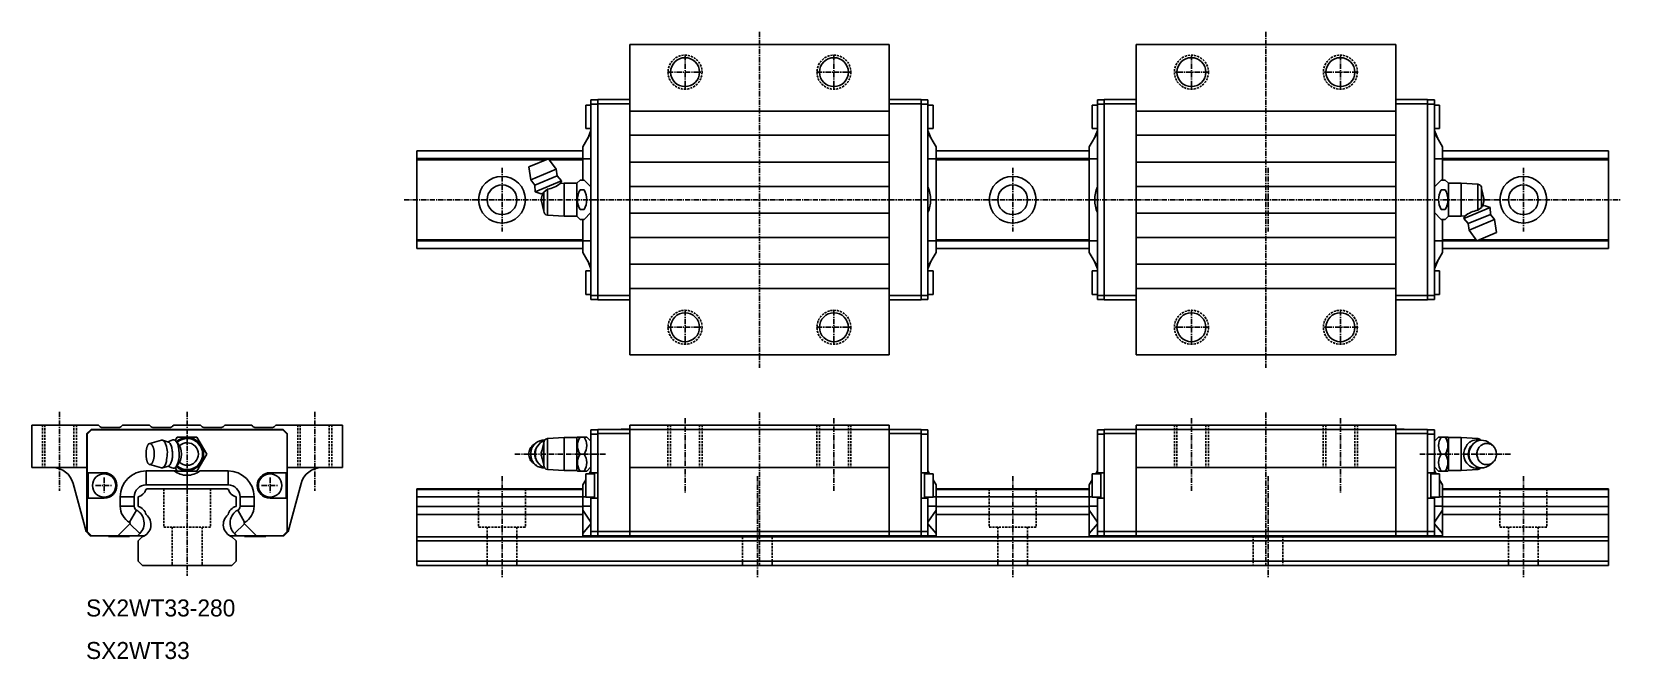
# Model space of a CAD drawing. Extents: x -3 to 371, y 10 to 158.
import ezdxf

# ---------------------------------------------------------------- set-up
doc = ezdxf.new("R2010")
doc.units = 0
doc.linetypes.add('CENTER', pattern=[2, 1.25, -0.25, 0.25, -0.25])
doc.linetypes.add('DASHED', pattern=[0.75, 0.5, -0.25])
doc.layers.get('0').update_dxf_attribs({"linetype": 'CONTINUOUS'})
doc.layers.add('CENTER', color=1, linetype='CENTER')

msp = doc.modelspace()

# ---------------------------------------------------------------- linework, layer by layer
at = {"color": 7, "linetype": 'CONTINUOUS'}
for p, q in [((198.75, 154.5), (137.75, 154.5)), ((137.75, 154.5), (137.75, 81.5)), ((198.75, 81.5), (198.75, 154.5)), ((256.75, 154.5), (317.75, 154.5)), ((256.75, 81.5), (256.75, 154.5)), ((317.75, 154.5), (317.75, 81.5)), ((127.45, 134.75), (127.45, 140.25)), ((127.45, 134.75), (127.45, 140.25)), ((128.65, 140.25), (127.45, 140.25)), ((128.65, 140.25), (127.45, 140.25)), ((128.65, 140.5), (128.65, 141.5)), ((128.65, 141.5), (130.25, 141.5)), ((128.65, 95.5), (128.65, 140.5)), ((128.65, 140.5), (130.25, 140.5)), ((130.25, 141.55), (137.75, 141.55)), ((130.25, 140.55), (130.25, 141.55)), ((130.25, 95.45), (130.25, 140.55)), ((130.25, 140.55), (137.75, 140.55)), ((198.75, 138.85), (137.75, 138.85)), ((206.25, 141.55), (198.75, 141.55)), ((206.25, 140.55), (198.75, 140.55)), ((206.25, 140.55), (206.25, 141.55)), ((207.85, 141.5), (206.25, 141.5)), ((206.25, 95.45), (206.25, 140.55)), ((207.85, 140.5), (206.25, 140.5)), ((207.85, 140.5), (207.85, 141.5)), ((207.85, 95.5), (207.85, 140.5)), ((209.05, 140.25), (207.85, 140.25)), ((209.05, 140.25), (209.05, 134.75)), ((246.45, 140.25), (246.45, 134.75)), ((246.45, 140.25), (247.65, 140.25)), ((247.65, 140.5), (247.65, 141.5)), ((247.65, 141.5), (249.25, 141.5)), ((247.65, 95.5), (247.65, 140.5)), ((247.65, 140.5), (249.25, 140.5)), ((249.25, 141.55), (256.75, 141.55)), ((249.25, 140.55), (249.25, 141.55)), ((249.25, 95.45), (249.25, 140.55)), ((249.25, 140.55), (256.75, 140.55)), ((256.75, 138.85), (317.75, 138.85)), ((325.25, 141.55), (317.75, 141.55)), ((325.25, 140.55), (317.75, 140.55)), ((325.25, 140.55), (325.25, 141.55)), ((326.85, 141.5), (325.25, 141.5)), ((325.25, 95.45), (325.25, 140.55)), ((326.85, 140.5), (325.25, 140.5)), ((326.85, 140.5), (326.85, 141.5)), ((326.85, 95.5), (326.85, 140.5)), ((326.85, 140.25), (328.05, 140.25)), ((326.85, 140.25), (328.05, 140.25)), ((328.05, 134.75), (328.05, 140.25)), ((328.05, 134.75), (328.05, 140.25)), ((127.45, 134.75), (128.65, 134.75)), ((127.45, 134.75), (128.65, 134.75)), ((207.85, 134.75), (209.05, 134.75)), ((247.65, 134.75), (246.45, 134.75)), ((328.05, 134.75), (326.85, 134.75)), ((328.05, 134.75), (326.85, 134.75)), ((128.65, 133.73), (126.75, 130.43)), ((128.65, 133.73), (126.75, 130.43)), ((128.65, 134.28), (127.88, 132.4)), ((128.65, 134.28), (127.88, 132.4)), ((137.75, 133.15), (198.75, 133.15)), ((207.85, 134.28), (208.62, 132.4)), ((207.85, 133.73), (209.75, 130.43)), ((247.65, 133.73), (245.75, 130.43)), ((247.65, 134.28), (246.88, 132.4)), ((317.75, 133.15), (256.75, 133.15)), ((326.85, 134.28), (327.62, 132.4)), ((326.85, 134.28), (327.62, 132.4)), ((326.85, 133.73), (328.75, 130.43)), ((326.85, 133.73), (328.75, 130.43)), ((126.75, 129.5), (87.75, 129.5)), ((87.75, 129.5), (87.75, 127.7)), ((126.75, 127.7), (87.75, 127.7)), ((87.75, 127.4), (87.75, 127.7)), ((87.75, 108.6), (87.75, 127.4)), ((118.08, 127.4), (87.75, 127.4)), ((118.66, 127.64), (114.04, 125.73)), ((120.51, 125.16), (118.66, 127.64)), ((126.75, 127.4), (118.84, 127.4)), ((126.75, 130.43), (126.75, 127.63)), ((126.75, 130.43), (126.75, 127.63)), ((126.75, 127.63), (126.75, 122.62)), ((126.75, 127.63), (126.75, 122.62)), ((128.65, 127.63), (126.75, 127.63)), ((128.65, 127.63), (126.75, 127.63)), ((207.85, 127.63), (209.75, 127.63)), ((209.75, 130.43), (209.75, 127.63)), ((245.75, 129.5), (209.75, 129.5)), ((245.75, 127.7), (209.75, 127.7)), ((209.75, 127.63), (209.75, 118)), ((245.75, 127.4), (209.75, 127.4)), ((245.75, 130.43), (245.75, 127.63)), ((245.75, 127.63), (245.75, 118)), ((247.65, 127.63), (245.75, 127.63)), ((326.85, 127.63), (328.75, 127.63)), ((326.85, 127.63), (328.75, 127.63)), ((328.75, 130.43), (328.75, 127.63)), ((328.75, 130.43), (328.75, 127.63)), ((367.75, 129.5), (328.75, 129.5)), ((367.75, 127.7), (328.75, 127.7)), ((328.75, 127.63), (328.75, 122.62)), ((328.75, 127.63), (328.75, 122.62)), ((367.75, 127.4), (328.75, 127.4)), ((328.75, 127.4), (336.66, 127.4)), ((367.75, 127.7), (367.75, 129.5)), ((367.75, 127.7), (367.75, 127.4)), ((367.75, 127.4), (367.75, 108.6)), ((114.04, 125.73), (114.49, 122.67)), ((120.51, 125.16), (114.49, 122.67)), ((120.69, 123.61), (115.46, 121.44)), ((120.69, 123.61), (120.51, 125.16)), ((121.73, 122.42), (120.69, 123.61)), ((198.75, 126.85), (137.75, 126.85)), ((256.75, 126.85), (317.75, 126.85)), ((114.49, 122.67), (115.46, 121.44)), ((115.46, 121.44), (115.56, 119.86)), ((121.73, 122.42), (115.56, 119.86)), ((115.56, 119.86), (116.95, 119.36)), ((116.95, 119.36), (117.43, 119.55)), ((117.43, 119.55), (117.55, 119.81)), ((117.55, 119.81), (118.43, 120.45)), ((117.55, 119.81), (117.55, 115.35)), ((118.43, 120.45), (118.43, 114.36)), ((121.46, 121.82), (121.73, 122.42)), ((122.35, 121.87), (121.46, 121.82)), ((121.46, 121.82), (121.46, 121.82)), ((121.46, 121.82), (121.46, 121.82)), ((125.35, 121.87), (122.35, 121.87)), ((122.35, 121.87), (122.35, 114.12)), ((126.09, 122.62), (125.35, 121.87)), ((125.35, 121.87), (125.35, 114.12)), ((126.09, 122.62), (127.03, 122.62)), ((126.09, 120.31), (127.03, 120.31)), ((128.65, 121), (127.03, 122.62)), ((137.75, 121.15), (198.75, 121.15)), ((317.75, 121.15), (256.75, 121.15)), ((326.85, 121), (328.47, 122.62)), ((329.41, 122.62), (328.47, 122.62)), ((329.41, 120.31), (328.47, 120.31)), ((329.41, 122.62), (330.15, 121.87)), ((330.15, 121.87), (330.15, 114.12)), ((330.15, 121.87), (333.15, 121.87)), ((333.15, 114.12), (333.15, 121.87)), ((337.07, 121.64), (333.15, 121.87)), ((337.07, 115.55), (337.07, 121.64)), ((338.55, 118), (337.95, 120.65)), ((337.95, 116.19), (337.95, 120.65)), ((117.29, 119.5), (116.95, 118)), ((116.95, 118), (117.55, 115.35)), ((209.75, 118), (208.44, 118)), ((209.75, 108.37), (209.75, 118)), ((245.75, 108.37), (245.75, 118)), ((245.75, 118), (247.06, 118)), ((333.77, 113.58), (339.94, 116.14)), ((337.95, 116.19), (337.07, 115.55)), ((338.07, 116.45), (337.95, 116.19)), ((338.55, 116.64), (338.07, 116.45)), ((338.21, 116.5), (338.55, 118)), ((339.94, 116.14), (338.55, 116.64)), ((340.04, 114.56), (339.94, 116.14)), ((118.43, 114.36), (122.35, 114.12)), ((122.35, 114.12), (125.35, 114.12)), ((125.35, 114.12), (126.09, 113.38)), ((126.09, 115.69), (127.03, 115.69)), ((126.09, 113.38), (127.03, 113.38)), ((126.75, 108.37), (126.75, 113.38)), ((127.03, 113.38), (128.65, 115)), ((137.75, 114.85), (198.75, 114.85)), ((317.75, 114.85), (256.75, 114.85)), ((328.47, 113.38), (326.85, 115)), ((329.41, 115.69), (328.47, 115.69)), ((329.41, 113.38), (328.47, 113.38)), ((328.75, 108.37), (328.75, 113.38)), ((330.15, 114.12), (329.41, 113.38)), ((333.15, 114.12), (330.15, 114.12)), ((333.15, 114.12), (334.04, 114.18)), ((334.04, 114.18), (333.77, 113.58)), ((333.77, 113.58), (334.81, 112.39)), ((334.04, 114.18), (334.04, 114.18)), ((334.04, 114.18), (334.04, 114.18)), ((334.81, 112.39), (340.04, 114.56)), ((334.81, 112.39), (334.99, 110.84)), ((334.99, 110.84), (341.01, 113.33)), ((341.01, 113.33), (340.04, 114.56)), ((341.46, 110.27), (341.01, 113.33)), ((87.75, 108.6), (126.75, 108.6)), ((87.75, 108.6), (87.75, 108.3)), ((128.65, 108.37), (126.75, 108.37)), ((126.75, 105.57), (126.75, 108.37)), ((198.75, 109.15), (137.75, 109.15)), ((207.85, 108.37), (209.75, 108.37)), ((209.75, 108.6), (245.75, 108.6)), ((209.75, 105.57), (209.75, 108.37)), ((247.65, 108.37), (245.75, 108.37)), ((245.75, 105.57), (245.75, 108.37)), ((256.75, 109.15), (317.75, 109.15)), ((326.85, 108.37), (328.75, 108.37)), ((328.75, 108.6), (336.66, 108.6)), ((328.75, 105.57), (328.75, 108.37)), ((334.99, 110.84), (336.84, 108.36)), ((336.84, 108.36), (341.46, 110.27)), ((337.42, 108.6), (367.75, 108.6)), ((367.75, 108.6), (367.75, 108.3)), ((87.75, 108.3), (126.75, 108.3)), ((87.75, 106.5), (87.75, 108.3)), ((87.75, 106.5), (126.75, 106.5)), ((128.65, 102.27), (126.75, 105.57)), ((207.85, 102.27), (209.75, 105.57)), ((209.75, 108.3), (245.75, 108.3)), ((209.75, 106.5), (245.75, 106.5)), ((247.65, 102.27), (245.75, 105.57)), ((326.85, 102.27), (328.75, 105.57)), ((328.75, 108.3), (367.75, 108.3)), ((328.75, 106.5), (367.75, 106.5)), ((367.75, 106.5), (367.75, 108.3)), ((127.45, 101.25), (127.45, 95.75)), ((128.65, 101.25), (127.45, 101.25)), ((128.65, 101.72), (127.88, 103.6)), ((137.75, 102.85), (198.75, 102.85)), ((207.85, 101.72), (208.62, 103.6)), ((209.05, 101.25), (207.85, 101.25)), ((209.05, 101.25), (209.05, 95.75)), ((246.45, 101.25), (246.45, 95.75)), ((246.45, 101.25), (247.65, 101.25)), ((247.65, 101.72), (246.88, 103.6)), ((317.75, 102.85), (256.75, 102.85)), ((326.85, 101.72), (327.62, 103.6)), ((326.85, 101.25), (328.05, 101.25)), ((328.05, 101.25), (328.05, 95.75)), ((198.75, 97.15), (137.75, 97.15)), ((256.75, 97.15), (317.75, 97.15)), ((127.45, 95.75), (128.65, 95.75)), ((128.65, 95.5), (128.65, 94.5)), ((128.65, 95.5), (130.25, 95.5)), ((128.65, 94.5), (130.25, 94.5)), ((130.25, 95.45), (137.75, 95.45)), ((130.25, 95.45), (130.25, 94.45)), ((130.25, 94.45), (137.75, 94.45)), ((206.25, 95.45), (198.75, 95.45)), ((206.25, 94.45), (198.75, 94.45)), ((207.85, 95.5), (206.25, 95.5)), ((206.25, 95.45), (206.25, 94.45)), ((207.85, 94.5), (206.25, 94.5)), ((207.85, 95.75), (209.05, 95.75)), ((207.85, 95.5), (207.85, 94.5)), ((247.65, 95.75), (246.45, 95.75)), ((247.65, 95.5), (247.65, 94.5)), ((247.65, 95.5), (249.25, 95.5)), ((247.65, 94.5), (249.25, 94.5)), ((249.25, 95.45), (256.75, 95.45)), ((249.25, 95.45), (249.25, 94.45)), ((249.25, 94.45), (256.75, 94.45)), ((325.25, 95.45), (317.75, 95.45)), ((325.25, 94.45), (317.75, 94.45)), ((326.85, 95.5), (325.25, 95.5)), ((325.25, 95.45), (325.25, 94.45)), ((326.85, 94.5), (325.25, 94.5)), ((328.05, 95.75), (326.85, 95.75)), ((326.85, 95.5), (326.85, 94.5)), ((198.75, 81.5), (137.75, 81.5)), ((256.75, 81.5), (317.75, 81.5)), ((12.9, 65), (-2.75, 65)), ((-2.75, 65), (-2.75, 55)), ((11.2, 64), (10.2, 63)), ((11.25, 63.9), (10.25, 62.9)), ((56.3, 64), (11.2, 64)), ((56.25, 63.9), (11.25, 63.9)), ((13.16, 64.74), (12.9, 65)), ((17.64, 64.45), (13.86, 64.45)), ((18.6, 65), (18.34, 64.74)), ((18.6, 65), (24.9, 65)), ((25.16, 64.74), (24.9, 65)), ((29.64, 64.45), (25.86, 64.45)), ((30.6, 65), (30.34, 64.74)), ((36.9, 65), (30.6, 65)), ((36.9, 65), (37.16, 64.74)), ((37.86, 64.45), (41.64, 64.45)), ((42.34, 64.74), (42.6, 65)), ((48.9, 65), (42.6, 65)), ((48.9, 65), (49.16, 64.74)), ((49.86, 64.45), (53.64, 64.45)), ((54.34, 64.74), (54.6, 65)), ((54.6, 65), (70.25, 65)), ((56.25, 63.9), (57.25, 62.9)), ((56.3, 64), (57.3, 63)), ((70.25, 65), (70.25, 55)), ((128.65, 63.9), (128.65, 62.9)), ((128.65, 63.9), (130.25, 63.9)), ((130.25, 64), (137.75, 64)), ((130.25, 64), (130.25, 63)), ((135.75, 64.05), (137.75, 64.05)), ((135.75, 64), (135.75, 64.05)), ((198.75, 65), (137.75, 65)), ((137.75, 65), (137.75, 64)), ((198.75, 64), (137.75, 64)), ((137.75, 64), (137.75, 57)), ((198.75, 65), (198.75, 64)), ((198.75, 64), (198.75, 57)), ((206.25, 64), (198.75, 64)), ((206.25, 64), (206.25, 63)), ((207.85, 63.9), (206.25, 63.9)), ((207.85, 63.9), (207.85, 62.9)), ((247.65, 63.9), (247.65, 62.9)), ((247.65, 63.9), (249.25, 63.9)), ((249.25, 64), (256.75, 64)), ((249.25, 64), (249.25, 63)), ((256.75, 65), (317.75, 65)), ((256.75, 65), (256.75, 64)), ((256.75, 64), (317.75, 64)), ((256.75, 64), (256.75, 57)), ((317.75, 65), (317.75, 64)), ((319.75, 64.05), (317.75, 64.05)), ((317.75, 64), (317.75, 57)), ((325.25, 64), (317.75, 64)), ((319.75, 64), (319.75, 64.05)), ((325.25, 64), (325.25, 63)), ((326.85, 63.9), (325.25, 63.9)), ((326.85, 63.9), (326.85, 62.9)), ((10.2, 63), (10.2, 49.05)), ((10.25, 62.9), (10.25, 53.8)), ((27.71, 61.44), (24.97, 60.69)), ((29.35, 61.02), (27.98, 61.44)), ((30.43, 61.51), (29.21, 61.06)), ((30.98, 61.4), (31.44, 62.2)), ((31.61, 60.62), (31.19, 61.18)), ((31.44, 62.2), (36.06, 62.2)), ((31.94, 60.13), (31.61, 60.62)), ((32.2, 59.63), (31.94, 60.13)), ((36.06, 62.2), (38.37, 58.2)), ((57.25, 62.9), (57.25, 53.8)), ((57.3, 63), (57.3, 40)), ((115.66, 60.78), (114.94, 60.18)), ((117.55, 60.85), (116.95, 58.2)), ((117.55, 60.85), (117.55, 55.55)), ((122.35, 62.07), (118.43, 61.84)), ((118.43, 61.84), (118.43, 54.56)), ((125.35, 62.07), (122.35, 62.07)), ((122.35, 62.07), (122.35, 54.32)), ((125.47, 62.2), (125.35, 62.07)), ((125.35, 62.07), (125.35, 54.32)), ((125.47, 62.2), (126.09, 62.2)), ((126.09, 62.2), (127.03, 62.2)), ((127.03, 62.2), (127.65, 62.2)), ((128.65, 61.2), (127.65, 62.2)), ((128.65, 62.9), (128.65, 53.8)), ((128.65, 62.9), (130.25, 62.9)), ((130.25, 63), (137.75, 63)), ((130.25, 63), (130.25, 40)), ((206.25, 63), (198.75, 63)), ((206.25, 63), (206.25, 40)), ((207.85, 62.9), (206.25, 62.9)), ((207.85, 62.9), (207.85, 53.8)), ((247.65, 62.9), (247.65, 53.8)), ((247.65, 62.9), (249.25, 62.9)), ((249.25, 63), (256.75, 63)), ((249.25, 63), (249.25, 40)), ((325.25, 63), (317.75, 63)), ((325.25, 63), (325.25, 40)), ((326.85, 62.9), (325.25, 62.9)), ((326.85, 62.9), (326.85, 53.8)), ((326.85, 61.2), (327.85, 62.2)), ((328.47, 62.2), (327.85, 62.2)), ((329.41, 62.2), (328.47, 62.2)), ((330.02, 62.2), (329.41, 62.2)), ((330.02, 62.2), (330.15, 62.07)), ((330.15, 62.07), (330.15, 54.32)), ((330.15, 62.07), (333.15, 62.07)), ((333.15, 62.07), (337.07, 61.84)), ((333.15, 62.07), (333.15, 58.2)), ((335.63, 60.27), (335.94, 60.58)), ((337.07, 61.84), (337.07, 61.53)), ((339.84, 60.78), (340.56, 60.18)), ((31.61, 55.78), (31.94, 56.27)), ((31.94, 56.27), (32.2, 56.77)), ((38.37, 58.2), (36.06, 54.2)), ((116.95, 58.2), (117.55, 55.55)), ((126.09, 58.2), (127.03, 58.2)), ((137.75, 57), (137.75, 40)), ((198.75, 57), (198.75, 40)), ((256.75, 57), (256.75, 40)), ((317.75, 57), (317.75, 40)), ((329.41, 58.2), (328.47, 58.2)), ((333.15, 58.2), (333.15, 54.32)), ((335.94, 55.82), (335.63, 56.13)), ((340.56, 56.22), (339.84, 55.62)), ((-2.75, 55), (10.2, 55)), ((10.25, 53.8), (14.25, 53.8)), ((10.5, 53.8), (10.5, 47.8)), ((30.71, 54.23), (24.12, 54.23)), ((24.12, 54.23), (30.71, 54.23)), ((24.12, 54.23), (24.12, 50.93)), ((24.12, 54.23), (24.12, 50.93)), ((24.97, 55.71), (27.71, 54.96)), ((27.98, 54.96), (29.35, 55.38)), ((29.21, 55.34), (30.43, 54.89)), ((31.42, 54.23), (30.71, 54.23)), ((31.44, 54.2), (30.98, 55)), ((31.19, 55.22), (31.61, 55.78)), ((36.06, 54.2), (31.44, 54.2)), ((33.75, 53.22), (33.75, 54.2)), ((33.75, 53.21), (33.75, 53.22)), ((33.75, 53.2), (33.75, 53.21)), ((33.75, 50.93), (33.75, 53.2)), ((33.75, 50.93), (33.75, 53.2)), ((43.38, 54.23), (36.79, 54.23)), ((43.38, 54.23), (43.38, 50.93)), ((57.25, 53.8), (53.25, 53.8)), ((57, 53.8), (57, 47.8)), ((57, 53.8), (57, 47.8)), ((57.3, 55), (70.25, 55)), ((118.43, 54.56), (122.35, 54.32)), ((122.35, 54.32), (125.35, 54.32)), ((125.35, 54.32), (125.47, 54.2)), ((126.09, 54.2), (125.47, 54.2)), ((126.09, 54.2), (127.03, 54.2)), ((127.65, 54.2), (127.03, 54.2)), ((127.45, 53.55), (127.45, 48.05)), ((129.45, 53.55), (127.45, 53.55)), ((127.65, 54.2), (128.65, 55.2)), ((128.65, 54.23), (128.26, 53.55)), ((128.65, 53.55), (128.65, 53.8)), ((128.65, 53.8), (130.25, 53.8)), ((129.45, 53.8), (129.45, 47.8)), ((129.45, 53.8), (129.45, 47.8)), ((198.75, 55), (137.75, 55)), ((207.85, 53.8), (206.25, 53.8)), ((207.05, 53.8), (207.05, 47.8)), ((209.05, 53.55), (207.05, 53.55)), ((207.85, 54.23), (208.24, 53.55)), ((207.85, 53.55), (207.85, 53.8)), ((209.05, 53.55), (209.05, 48.05)), ((246.45, 53.55), (246.45, 48.05)), ((246.45, 53.55), (248.45, 53.55)), ((247.65, 54.23), (247.26, 53.55)), ((247.65, 53.55), (247.65, 53.8)), ((247.65, 53.8), (249.25, 53.8)), ((248.45, 53.8), (248.45, 47.8)), ((256.75, 55), (317.75, 55)), ((326.85, 53.8), (325.25, 53.8)), ((326.05, 53.8), (326.05, 47.8)), ((326.05, 53.8), (326.05, 47.8)), ((326.05, 53.55), (328.05, 53.55)), ((327.85, 54.2), (326.85, 55.2)), ((326.85, 54.23), (327.24, 53.55)), ((326.85, 53.55), (326.85, 53.8)), ((327.85, 54.2), (328.47, 54.2)), ((328.05, 53.55), (328.05, 48.05)), ((329.41, 54.2), (328.47, 54.2)), ((329.41, 54.2), (330.02, 54.2)), ((330.15, 54.32), (330.02, 54.2)), ((333.15, 54.32), (330.15, 54.32)), ((337.07, 54.56), (333.15, 54.32)), ((337.07, 54.87), (337.07, 54.56)), ((10, 40), (6.97, 51.29)), ((10.2, 49.05), (10.2, 44.95)), ((10.2, 44.95), (10.2, 49.05)), ((10.2, 49.05), (10.5, 49.05)), ((24.35, 50), (24.05, 49.83)), ((24.12, 50.93), (33.75, 50.93)), ((24.12, 50.93), (33.75, 50.93)), ((43.15, 50), (24.35, 50)), ((43.38, 50.93), (33.75, 50.93)), ((33.75, 50), (33.75, 50.93)), ((43.15, 50), (43.45, 49.83)), ((57.5, 40), (60.53, 51.29)), ((87.75, 50), (126.75, 50)), ((87.75, 50), (87.75, 49.83)), ((87.75, 49.83), (126.75, 49.83)), ((87.75, 48.15), (87.75, 49.83)), ((127.45, 52.15), (126.75, 50.93)), ((126.75, 48.13), (126.75, 50.93)), ((209.05, 52.15), (209.75, 50.93)), ((209.75, 48.13), (209.75, 50.93)), ((209.75, 50), (245.75, 50)), ((209.75, 49.83), (245.75, 49.83)), ((246.45, 52.15), (245.75, 50.93)), ((245.75, 48.13), (245.75, 50.93)), ((328.05, 52.15), (328.75, 50.93)), ((328.75, 48.13), (328.75, 50.93)), ((328.75, 50), (367.75, 50)), ((328.75, 49.83), (367.75, 49.83)), ((367.75, 50), (367.75, 49.83)), ((367.75, 48.15), (367.75, 49.83)), ((10.2, 44.95), (10.2, 40)), ((10.2, 44.95), (10.25, 44.95)), ((10.25, 47.8), (10.25, 40)), ((14.25, 47.8), (10.25, 47.8)), ((18.02, 48.13), (21.32, 48.13)), ((18.02, 48.13), (21.32, 48.13)), ((18.02, 48.13), (18.02, 45.9)), ((18.02, 45.9), (18.02, 48.13)), ((18.02, 45.9), (21.32, 45.9)), ((18.02, 45.9), (21.32, 45.9)), ((20.24, 42.14), (21.84, 45.03)), ((20.24, 42.14), (21.84, 45.03)), ((21.32, 45.9), (21.32, 48.13)), ((21.32, 45.9), (21.32, 48.13)), ((22.25, 48.15), (22.25, 45.85)), ((45.25, 48.15), (45.25, 45.85)), ((47.26, 42.14), (45.66, 45.03)), ((46.18, 45.9), (46.18, 48.13)), ((49.48, 48.13), (46.18, 48.13)), ((49.48, 45.9), (46.18, 45.9)), ((49.48, 45.9), (49.48, 48.13)), ((53.25, 47.8), (57.25, 47.8)), ((57.25, 47.8), (57.25, 40)), ((87.75, 48.15), (126.75, 48.15)), ((87.75, 48.15), (87.75, 45.85)), ((87.75, 45.85), (126.75, 45.85)), ((87.75, 43.96), (87.75, 45.85)), ((126.75, 45.9), (126.75, 48.13)), ((127.45, 48.13), (126.75, 48.13)), ((128.65, 45.9), (126.75, 45.9)), ((126.75, 45.03), (126.75, 45.9)), ((128.65, 42.14), (126.75, 45.03)), ((126.75, 39.49), (126.75, 45.03)), ((127.45, 48.05), (129.45, 48.05)), ((128.65, 47.8), (128.65, 48.05)), ((128.65, 47.8), (128.65, 40)), ((128.65, 47.8), (130.25, 47.8)), ((207.85, 47.8), (206.25, 47.8)), ((207.05, 48.05), (209.05, 48.05)), ((207.85, 47.8), (207.85, 48.05)), ((207.85, 47.8), (207.85, 40)), ((207.85, 45.9), (209.75, 45.9)), ((207.85, 42.14), (209.75, 45.03)), ((209.05, 48.13), (209.75, 48.13)), ((209.75, 48.15), (245.75, 48.15)), ((209.75, 45.9), (209.75, 48.13)), ((209.75, 45.03), (209.75, 45.9)), ((209.75, 45.85), (245.75, 45.85)), ((209.75, 39.49), (209.75, 45.03)), ((245.75, 45.9), (245.75, 48.13)), ((246.45, 48.13), (245.75, 48.13)), ((247.65, 45.9), (245.75, 45.9)), ((245.75, 45.03), (245.75, 45.9)), ((247.65, 42.14), (245.75, 45.03)), ((245.75, 39.49), (245.75, 45.03)), ((248.45, 48.05), (246.45, 48.05)), ((247.65, 47.8), (247.65, 48.05)), ((247.65, 47.8), (247.65, 40)), ((247.65, 47.8), (249.25, 47.8)), ((326.85, 47.8), (325.25, 47.8)), ((328.05, 48.05), (326.05, 48.05)), ((326.85, 47.8), (326.85, 48.05)), ((326.85, 47.8), (326.85, 40)), ((326.85, 45.9), (328.75, 45.9)), ((326.85, 42.14), (328.75, 45.03)), ((328.05, 48.13), (328.75, 48.13)), ((328.75, 48.15), (367.75, 48.15)), ((328.75, 45.9), (328.75, 48.13)), ((328.75, 45.03), (328.75, 45.9)), ((328.75, 45.85), (367.75, 45.85)), ((328.75, 39.49), (328.75, 45.03)), ((367.75, 48.15), (367.75, 45.85)), ((367.75, 43.96), (367.75, 45.85)), ((20.29, 41.82), (17.47, 39)), ((17.47, 39), (20.29, 41.82)), ((20.29, 41.82), (22.62, 39.49)), ((20.29, 41.82), (22.62, 39.49)), ((47.21, 41.82), (44.88, 39.49)), ((50.03, 39), (47.21, 41.82)), ((87.75, 38.76), (87.75, 43.96)), ((87.75, 43.96), (126.75, 43.96)), ((128.65, 41.82), (126.75, 39.49)), ((207.85, 41.82), (209.75, 39.49)), ((209.75, 43.96), (245.75, 43.96)), ((247.65, 41.82), (245.75, 39.49)), ((326.85, 41.82), (328.75, 39.49)), ((328.75, 43.96), (367.75, 43.96)), ((367.75, 38.76), (367.75, 43.96)), ((10, 40), (11, 39)), ((10.2, 40), (11.2, 39)), ((10.25, 40), (11.25, 39)), ((11, 39), (11.2, 39)), ((11.2, 39), (11.25, 39)), ((11.25, 39), (17.47, 39)), ((15.25, 38.96), (15.25, 38.8)), ((20.25, 38.8), (15.25, 38.8)), ((17.47, 39), (22.13, 39)), ((17.47, 39), (22.13, 39)), ((20.25, 38.8), (20.25, 39)), ((22.13, 39), (22.62, 39.49)), ((22.13, 39), (22.62, 39.49)), ((22.13, 39), (23.75, 39)), ((22.13, 39), (23.75, 39)), ((23.21, 38.76), (22.25, 37.8)), ((22.25, 37.8), (22.25, 33)), ((45.37, 39), (43.75, 39)), ((44.29, 38.76), (45.25, 37.8)), ((45.37, 39), (44.88, 39.49)), ((45.25, 37.8), (45.25, 33)), ((50.03, 39), (45.37, 39)), ((47.25, 39), (47.25, 38.8)), ((47.25, 38.8), (52.25, 38.8)), ((56.25, 39), (50.03, 39)), ((52.25, 38.8), (52.25, 39)), ((57.25, 40), (56.25, 39)), ((56.3, 39), (56.25, 39)), ((57.3, 40), (56.3, 39)), ((56.5, 39), (56.3, 39)), ((57.5, 40), (56.5, 39)), ((87.75, 38.76), (367.75, 38.76)), ((87.75, 38.76), (87.75, 37.8)), ((87.75, 37.8), (367.75, 37.8)), ((87.75, 37.8), (87.75, 33)), ((126.75, 39), (126.75, 39.49)), ((128.65, 39), (126.75, 39)), ((128.65, 40), (128.65, 39)), ((128.65, 40), (130.25, 40)), ((128.65, 39), (130.25, 39)), ((130.25, 40), (130.25, 39)), ((130.25, 40), (137.75, 40)), ((130.25, 39), (137.75, 39)), ((198.75, 40), (137.75, 40)), ((137.75, 40), (137.75, 39)), ((198.75, 39), (137.75, 39)), ((140.75, 39), (140.75, 38.8)), ((140.75, 38.8), (145.75, 38.8)), ((145.75, 38.8), (145.75, 39)), ((165.75, 39), (165.75, 38.8)), ((165.75, 38.8), (170.75, 38.8)), ((170.75, 38.8), (170.75, 39)), ((190.75, 39), (190.75, 38.8)), ((190.75, 38.8), (195.75, 38.8)), ((195.75, 38.8), (195.75, 39)), ((198.75, 40), (198.75, 39)), ((206.25, 40), (198.75, 40)), ((206.25, 39), (198.75, 39)), ((206.25, 40), (206.25, 39)), ((207.85, 40), (206.25, 40)), ((207.85, 39), (206.25, 39)), ((207.85, 40), (207.85, 39)), ((207.85, 39), (209.75, 39)), ((209.75, 39), (209.75, 39.49)), ((245.75, 39), (245.75, 39.49)), ((247.65, 39), (245.75, 39)), ((247.65, 40), (247.65, 39)), ((247.65, 40), (249.25, 40)), ((247.65, 39), (249.25, 39)), ((249.25, 40), (249.25, 39)), ((249.25, 40), (256.75, 40)), ((249.25, 39), (256.75, 39)), ((256.75, 40), (317.75, 40)), ((256.75, 40), (256.75, 39)), ((256.75, 39), (317.75, 39)), ((259.75, 38.8), (259.75, 39)), ((264.75, 38.8), (259.75, 38.8)), ((264.75, 39), (264.75, 38.8)), ((284.75, 38.8), (284.75, 39)), ((289.75, 38.8), (284.75, 38.8)), ((289.75, 39), (289.75, 38.8)), ((309.75, 38.8), (309.75, 39)), ((314.75, 38.8), (309.75, 38.8)), ((314.75, 39), (314.75, 38.8)), ((317.75, 40), (317.75, 39)), ((325.25, 40), (317.75, 40)), ((325.25, 39), (317.75, 39)), ((325.25, 40), (325.25, 39)), ((326.85, 40), (325.25, 40)), ((326.85, 39), (325.25, 39)), ((326.85, 40), (326.85, 39)), ((326.85, 39), (328.75, 39)), ((328.75, 39), (328.75, 39.49)), ((367.75, 38.76), (367.75, 37.8)), ((367.75, 37.8), (367.75, 33)), ((22.25, 33), (23.25, 32)), ((23.25, 32), (44.25, 32)), ((45.25, 33), (44.25, 32)), ((87.75, 33), (367.75, 33)), ((87.75, 33), (87.75, 32)), ((87.75, 32), (367.75, 32)), ((367.75, 33), (367.75, 32))]:
    msp.add_line(p, q, dxfattribs=at)
at = {"color": 3, "linetype": 'DASHED'}
for p, q in [((-0.25, 65), (-0.25, 55)), ((0.35, 65), (0.35, 55)), ((7.15, 65), (7.15, 55)), ((7.75, 65), (7.75, 55)), ((59.75, 65), (59.75, 55)), ((60.35, 65), (60.35, 55)), ((67.15, 65), (67.15, 55)), ((67.75, 65), (67.75, 55)), ((146.75, 65), (146.75, 55)), ((147.35, 65), (147.35, 55)), ((154.15, 65), (154.15, 55)), ((154.75, 65), (154.75, 55)), ((181.75, 65), (181.75, 55)), ((182.35, 65), (182.35, 55)), ((189.15, 65), (189.15, 55)), ((189.75, 65), (189.75, 55)), ((265.75, 65), (265.75, 55)), ((266.35, 65), (266.35, 55)), ((273.15, 65), (273.15, 55)), ((273.75, 65), (273.75, 55)), ((300.75, 65), (300.75, 55)), ((301.35, 65), (301.35, 55)), ((308.15, 65), (308.15, 55)), ((308.75, 65), (308.75, 55)), ((28.25, 50), (28.25, 41)), ((39.25, 50), (39.25, 41)), ((102.25, 50), (102.25, 41)), ((113.25, 50), (113.25, 41)), ((222.25, 50), (222.25, 41)), ((233.25, 50), (233.25, 41)), ((342.25, 50), (342.25, 41)), ((353.25, 50), (353.25, 41)), ((28.25, 41), (39.25, 41)), ((30.25, 41), (30.25, 32)), ((37.25, 41), (37.25, 32)), ((102.25, 41), (113.25, 41)), ((104.25, 41), (104.25, 32)), ((111.25, 41), (111.25, 32)), ((164.25, 38.76), (164.25, 32)), ((171.25, 38.76), (171.25, 32)), ((222.25, 41), (233.25, 41)), ((224.25, 41), (224.25, 32)), ((231.25, 41), (231.25, 32)), ((284.25, 39), (284.25, 32)), ((291.25, 39), (291.25, 32)), ((342.25, 41), (353.25, 41)), ((344.25, 41), (344.25, 32)), ((351.25, 41), (351.25, 32))]:
    msp.add_line(p, q, dxfattribs=at)
at = {"linetype": 'CONTINUOUS'}
for p, q in [((27.98, 61.44), (27.71, 61.44)), ((27.98, 54.96), (27.71, 54.96))]:
    msp.add_line(p, q, dxfattribs=at)
at = {"color": 3, "linetype": 'DASHED'}
for centre in [(150.75, 148), (185.75, 148), (269.75, 148), (304.75, 148), (150.75, 88), (185.75, 88), (269.75, 88), (304.75, 88)]:
    msp.add_circle(centre, 4, dxfattribs=at)
for centre in [(150.75, 148), (185.75, 148), (269.75, 148), (304.75, 148), (150.75, 88), (185.75, 88), (269.75, 88), (304.75, 88)]:
    msp.add_circle(centre, 3.4)
at = {"color": 7, "linetype": 'CONTINUOUS'}
for centre, radius in [((107.75, 118), 5.5), ((227.75, 118), 5.5), ((347.75, 118), 5.5), ((107.75, 118), 3.5), ((227.75, 118), 3.5), ((347.75, 118), 3.5), ((14.25, 50.8), 2.75), ((14.25, 50.8), 2.75), ((53.25, 50.8), 2.75)]:
    msp.add_circle(centre, radius, dxfattribs=at)
for centre, radius, start, end in [((117.03, 127.55), 7.24, 281.1312, 307.648), ((130.1, 118), 4.62, 150.0092, 209.9908), ((123.03, 118), 4.62, 330.0001, 29.9999), ((200.73, 118.07), 7.71, 359.4563, 22.6234), ((254.77, 118.07), 7.71, 157.3766, 180.5437), ((332.47, 118), 4.62, 150.0001, 209.9999), ((325.4, 118), 4.62, 330.0092, 29.9908), ((336.95, 120.65), 1, 0, 83.2229), ((200.73, 117.93), 7.71, 337.3766, 0.5437), ((254.77, 117.93), 7.71, 179.4563, 202.6234), ((118.55, 115.35), 1, 180, 263.2229), ((338.47, 108.45), 7.24, 101.1312, 127.648), ((13.86, 65.45), 1, 225, 270), ((17.64, 65.45), 1, 270, 315), ((25.86, 65.45), 1, 225, 270), ((29.64, 65.45), 1, 270, 315), ((37.86, 65.45), 1, 225, 270), ((41.64, 65.45), 1, 270, 315), ((49.86, 65.45), 1, 225, 270), ((53.64, 65.45), 1, 270, 315), ((25.76, 59.37), 1.51, 160.0922, 167.9835), ((2.49, 67.8), 23.24, 340.0922, 340.6158), ((25.52, 59.69), 1.18, 149.9462, 160.6158), ((26.59, 59.08), 2.41, 144.2871, 149.9462), ((25.03, 60.2), 0.49, 97.1639, 144.2871), ((24.92, 60.06), 0.628, 42.7713, 85.8209), ((24.09, 59.29), 1.76, 34.4113, 42.7713), ((24.41, 59.51), 1.37, 24.8028, 34.4113), ((20.09, 57.52), 6.13, 22.7591, 24.8028), ((24.05, 59.18), 1.84, 16.1339, 22.7591), ((27.57, 60.44), 1.08, 21.0278, 67.2834), ((8.01, 52.92), 22.03, 18.6519, 21.0278), ((24.9, 58.62), 4.21, 354.2322, 18.6519), ((28.76, 59.75), 1.39, 55.0676, 65.0564), ((29.19, 60.36), 0.646, 25.4744, 55.0676), ((50.21, 70.38), 22.64, 205.4744, 206.7542), ((28.75, 59.56), 1.4, 7.3483, 26.7542), ((30.61, 61.03), 0.511, 60.8171, 110.5992), ((30.38, 60.62), 0.984, 34.9878, 60.8171), ((28.54, 59.33), 3.23, 7.3525, 34.9878), ((33.75, 58.2), 3.88, 229.2393, 130.7607), ((33.75, 58.2), 3.64, 229.0058, 130.9942), ((33.75, 58.2), 2.65, 226.8285, 133.1715), ((116.5, 58.31), 2.43, 129.9202, 156.3696), ((117.79, 58.28), 3.29, 130.7852, 155.8923), ((118.59, 58.19), 3.14, 141.4466, 179.7942), ((117.51, 58.6), 2.86, 85.1547, 130.7852), ((119.16, 58.18), 3.61, 146.9357, 163.2854), ((118.75, 58.45), 3.11, 109.6894, 146.9357), ((118.55, 60.85), 1, 96.7771, 180), ((129.02, 60.2), 3.54, 145.6279, 214.3721), ((124.11, 60.2), 3.54, 325.6279, 34.3721), ((331.39, 60.2), 3.54, 145.6279, 214.3721), ((326.48, 60.2), 3.54, 325.6279, 34.3721), ((337.6, 58.07), 3.83, 136.741, 178.1041), ((336.46, 59.14), 2.27, 115.1296, 136.741), ((337.89, 58.21), 3.08, 126.2099, 230.7496), ((338.62, 58.12), 3.64, 137.6191, 178.8069), ((336.99, 58.02), 3.51, 88.6836, 115.1296), ((337.93, 58.75), 2.7, 91.7682, 137.6191), ((336.95, 60.85), 1, 36.791, 83.2229), ((337.03, 59.68), 1.85, 71.5934, 88.6836), ((339.42, 58.2), 2.59, 129.7266, 144.8049), ((339.12, 58.57), 2.12, 111.4007, 129.7266), ((337.94, 58.46), 2.99, 50.6705, 91.7682), ((339.17, 58.43), 2.27, 90.6006, 111.4007), ((339.17, 58.67), 2.03, 68.2985, 90.6006), ((339.03, 58.31), 2.42, 50.6319, 68.2985), ((338.88, 58.22), 2.58, 359.4947, 49.3507), ((25.93, 58.49), 1.81, 173.733, 180.0616), ((20.4, 58.48), 3.71, 356.9724, 0.0616), ((25.93, 58.19), 1.83, 176.9724, 183.2469), ((20.4, 57.88), 3.72, 0.1617, 3.2469), ((25.93, 57.89), 1.81, 180.1617, 186.4986), ((20.28, 59.11), 3.87, 353.733, 356.7047), ((20.26, 57.25), 3.89, 3.5403, 6.4986), ((25.91, 58.78), 1.77, 170.1836, 176.7047), ((25.91, 57.6), 1.77, 183.5403, 190.0814), ((19.91, 59.82), 4.32, 350.1836, 352.8665), ((19.87, 56.52), 4.37, 7.4277, 10.0814), ((25.86, 59.08), 1.68, 165.9229, 172.8665), ((25.86, 57.3), 1.67, 187.4277, 194.4141), ((18.69, 60.87), 5.71, 345.9229, 347.9835), ((18.52, 55.42), 5.9, 12.4183, 14.4141), ((25.75, 57.01), 1.5, 192.4183, 200.4132), ((-9.21, 44), 35.8, 20.0721, 20.4132), ((25.5, 56.68), 1.15, 200.0721, 211.1208), ((26.27, 57.15), 2.06, 211.1208, 217.8884), ((24.22, 57.01), 1.59, 314.972, 324.4048), ((24.44, 56.86), 1.33, 324.4048, 334.4057), ((20.57, 58.71), 5.62, 334.4057, 336.6464), ((24.07, 57.2), 1.81, 336.6464, 343.3865), ((-1.73, 64.9), 28.74, 343.3865, 343.8022), ((-7.61, 50.02), 34.79, 15.7913, 16.1339), ((23.84, 57.47), 2.1, 343.8022, 349.4059), ((23.83, 58.91), 2.12, 10.2366, 15.7913), ((59.97, 50.72), 34.65, 169.0693, 169.4059), ((56.87, 64.88), 31.46, 190.2366, 190.607), ((23.71, 58.67), 2.29, 5.5412, 10.607), ((23.71, 57.72), 2.28, 349.0693, 354.1585), ((42.2, 60.46), 16.29, 185.5412, 186.2483), ((42.56, 55.79), 16.67, 173.4671, 174.1585), ((23.64, 58.43), 2.37, 1.408, 6.2483), ((23.65, 57.96), 2.37, 353.4671, 358.3172), ((39.65, 57.49), 13.64, 177.4766, 178.3172), ((39.58, 58.82), 13.57, 181.408, 182.2531), ((23.62, 58.19), 2.4, 357.4766, 2.2531), ((26.82, 56.69), 2.08, 304.0454, 352.8838), ((-46.21, 65.81), 75.68, 352.8838, 354.2322), ((9.59, 63.85), 21.76, 338.4782, 340.7177), ((55.19, 62.97), 25.26, 187.3483, 189.748), ((27.63, 57.54), 2.66, 340.7177, 1.156), ((35.22, 57.69), 4.94, 174.0912, 181.156), ((28.51, 58.39), 1.81, 354.0912, 9.748), ((25.7, 58.17), 6.23, 331.7244, 345.9353), ((9.7, 56.9), 22.23, 3.3561, 7.3525), ((26.78, 57.9), 5.12, 345.9353, 3.3561), ((27.09, 58.2), 5.31, 344.3386, 15.6614), ((116.79, 58.19), 2.75, 156.3696, 179.7225), ((116.67, 58.19), 2.63, 179.7225, 204.1854), ((116.58, 58.15), 2.53, 204.1854, 229.5249), ((117.94, 58.21), 3.45, 155.8923, 180.1998), ((118.05, 58.21), 3.56, 180.1998, 203.7081), ((117.71, 58.06), 3.19, 203.7081, 230.0021), ((146.35, 93.02), 48.38, 229.5249, 230.6346), ((118.44, 58.19), 2.98, 179.7942, 196.5767), ((119.02, 58.22), 3.46, 163.2854, 180.3436), ((119.32, 58.22), 3.76, 180.3436, 196.0273), ((118.67, 58.26), 3.23, 196.5767, 217.9131), ((118.91, 58.1), 3.33, 196.0273, 213.7038), ((118.93, 58.12), 3.36, 213.7038, 231.0042), ((119.35, 58.2), 2.4, 154.7068, 179.7781), ((119.41, 58.22), 2.46, 180.3823, 205.1326), ((129.02, 56.2), 3.54, 145.6279, 214.3721), ((124.11, 56.2), 3.54, 325.6279, 34.3721), ((331.39, 56.2), 3.54, 145.6279, 214.3721), ((326.48, 56.2), 3.54, 325.6279, 34.3721), ((337.04, 58.09), 3.28, 178.1041, 241.8177), ((338.26, 58.13), 3.28, 178.8069, 224.8147), ((339.29, 58.22), 2.45, 168.7966, 180.5394), ((339.84, 58.23), 3.01, 180.5394, 190.1247), ((339.76, 58.13), 2.94, 158.6141, 168.7966), ((339.27, 58.13), 2.42, 190.1247, 202.4646), ((339.23, 58.34), 2.36, 144.8049, 158.6141), ((339.62, 58.27), 2.8, 202.4646, 214.1163), ((339.18, 57.97), 2.27, 214.1163, 231.3522), ((339.3, 58.13), 2.47, 231.3522, 242.8397), ((339.14, 57.9), 2.2, 270.3125, 310.2548), ((339.03, 58.06), 2.39, 309.6388, 336.5974), ((338.65, 58.22), 2.8, 336.5974, 359.4947), ((2.14, 50), 5, 15, 90), ((14.25, 50.8), 3, 270, 90), ((24.12, 48.13), 6.1, 90.0008, 179.9992), ((24.12, 48.13), 6.1, 90.0008, 179.9992), ((25.03, 56.18), 0.477, 217.8884, 242.119), ((24.98, 56.09), 0.381, 242.119, 267.2598), ((24.93, 56.31), 0.597, 273.2202, 298.7005), ((24.94, 56.3), 0.589, 298.7005, 314.972), ((29.05, 56.17), 0.842, 290.5673, 338.4782), ((30.63, 55.79), 0.919, 257.7557, 277.7073), ((33.75, 58.2), 5, 232.5609, 270), ((30.72, 55.12), 0.242, 277.7073, 306.3092), ((31.69, 53.79), 1.41, 120.5653, 126.3092), ((30.69, 55.49), 0.561, 300.5653, 331.7244), ((33.75, 58.2), 5, 270, 307.4391), ((43.38, 48.13), 6.1, 0.0008, 89.9992), ((53.25, 50.8), 3, 90, 270), ((65.36, 50), 5, 90, 165), ((117.56, 57.88), 2.95, 230.0021, 251.8623), ((117.5, 57.7), 2.76, 251.8623, 275.2328), ((118.65, 57.76), 2.9, 231.0042, 250.9998), ((118.55, 55.55), 1, 180, 263.2229), ((336.85, 57.73), 2.87, 241.8177, 285.548), ((338.15, 58.02), 3.11, 224.8147, 244.7743), ((337.98, 57.66), 2.72, 244.7743, 267.3138), ((336.95, 55.55), 1, 276.7771, 323.209), ((337.99, 57.81), 2.87, 267.3138, 310.2475), ((339.14, 57.8), 2.1, 242.8397, 270.3125), ((24.12, 48.13), 2.8, 90, 180), ((24.12, 48.13), 2.8, 90, 180), ((21.67, 50.58), 2.5, 283.5091, 342.3449), ((43.38, 48.13), 2.8, 0, 90), ((45.83, 50.58), 2.5, 197.6551, 256.4909), ((22.32, 45.9), 4.3, 180.0008, 241.1143), ((22.32, 45.9), 4.3, 180.0008, 241.1143), ((22.32, 45.9), 1, 180, 241.1151), ((22.32, 45.9), 1, 180, 241.1151), ((20.15, 41.96), 3.5, 315, 61.1151), ((20.15, 41.96), 3.5, 315, 61.1151), ((21.67, 43.42), 2.5, 12.4795, 76.4909), ((45.83, 43.42), 2.5, 103.5091, 167.5205), ((47.35, 41.96), 3.5, 118.8849, 225), ((45.18, 45.9), 1, 298.8849, 0), ((45.18, 45.9), 4.3, 298.8857, 359.9992), ((20.15, 41.96), 0.2, 315.0002, 61.115), ((22.25, 41.6), 3, 288.5944, 51.7585), ((45.25, 41.6), 3, 128.2415, 251.4056), ((47.35, 41.96), 0.2, 118.8848, 225.0001)]:
    msp.add_arc(centre, radius, start, end, dxfattribs=at)
at = {"layer": 'CENTER', "color": 1, "linetype": 'CENTER'}
for p, q in [((168.25, 157.5), (168.25, 78.5)), ((287.25, 157.5), (287.25, 78.5)), ((150.75, 152), (150.75, 144)), ((185.75, 152), (185.75, 144)), ((269.75, 152), (269.75, 144)), ((304.75, 152), (304.75, 144)), ((146.75, 148), (154.75, 148)), ((181.75, 148), (189.75, 148)), ((273.75, 148), (265.75, 148)), ((308.75, 148), (300.75, 148)), ((107.75, 125.5), (107.75, 110.5)), ((227.75, 125.5), (227.75, 110.5)), ((287.75, 125.5), (287.75, 110.5)), ((347.75, 125.5), (347.75, 110.5)), ((84.75, 118), (370.75, 118)), ((150.75, 92), (150.75, 84)), ((185.75, 92), (185.75, 84)), ((269.75, 92), (269.75, 84)), ((304.75, 92), (304.75, 84)), ((146.75, 88), (154.75, 88)), ((181.75, 88), (189.75, 88)), ((273.75, 88), (265.75, 88)), ((308.75, 88), (300.75, 88)), ((3.75, 68.12), (3.75, 49.56)), ((33.75, 68.12), (33.75, 29.52)), ((63.75, 68.12), (63.75, 49.56)), ((168.25, 68), (168.25, 32)), ((287.25, 68), (287.25, 32)), ((150.75, 66.64), (150.75, 49.06)), ((185.75, 66.64), (185.75, 49.56)), ((269.75, 66.64), (269.75, 49.56)), ((304.75, 66.64), (304.75, 49.06)), ((132.04, 58.2), (110.74, 58.2)), ((323.46, 58.2), (344.76, 58.2)), ((14.25, 52.69), (14.25, 49.09)), ((53.25, 52.69), (53.25, 49.09)), ((107.75, 53), (107.75, 29)), ((167.75, 53), (167.75, 29)), ((227.75, 53), (227.75, 29)), ((287.75, 53), (287.75, 29)), ((347.75, 53), (347.75, 29)), ((12.21, 50.8), (16.11, 50.8)), ((51.22, 50.8), (55.12, 50.8))]:
    msp.add_line(p, q, dxfattribs=at)

# ---------------------------------------------------------------- texts
at = {"color": 7, "linetype": 'CONTINUOUS'}
for s, p in [('SX2WT33-280', (10, 20)), ('SX2WT33', (10, 10))]:
    msp.add_text(s, height=4, dxfattribs=at).set_placement(p)

doc.saveas('drawing.dxf')
